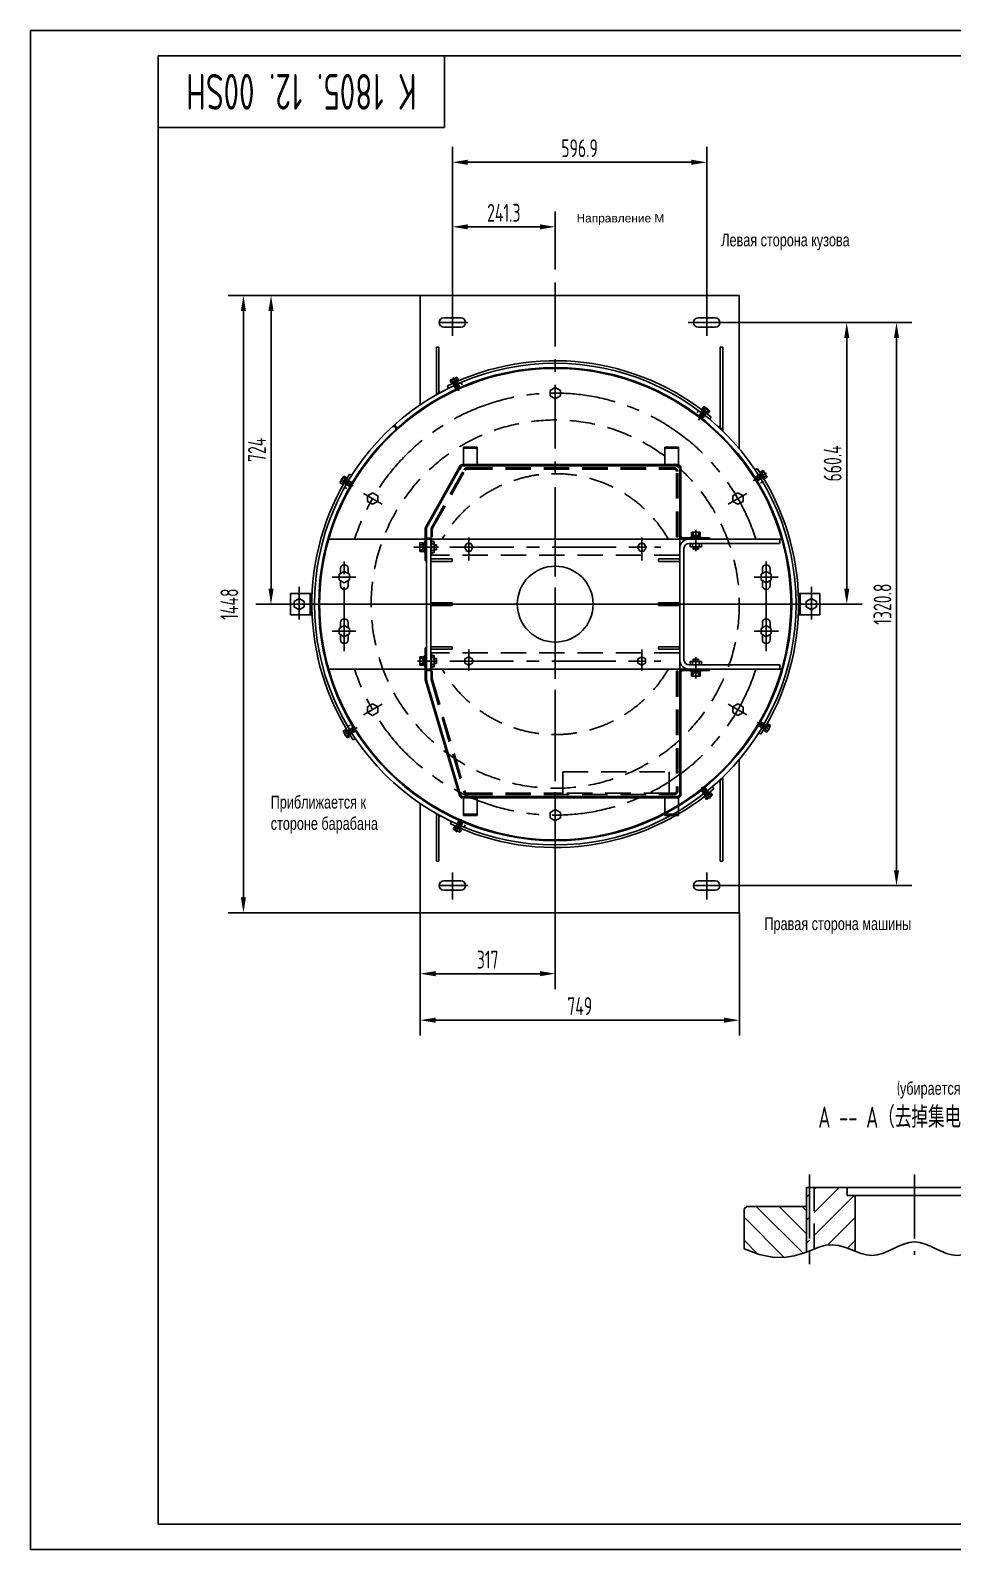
# Model space of a CAD drawing. Header units: millimetres. Extents: x 0 to 5040, y -69 to 3564.
# Drawn here: x 0 to 2164, y 0 to 3564 of the extents above; entities that cross this region are included whole.
import ezdxf
from ezdxf.enums import TextEntityAlignment as Align

# ---------------------------------------------------------------- set-up
doc = ezdxf.new("R2010")
doc.units = ezdxf.units.MM
doc.header["$LTSCALE"] = 120
doc.linetypes.add('F', pattern=[0.75, 0.5, -0.25])
doc.linetypes.add('G', pattern=[2, 1.25, -0.25, 0.25, -0.25])
for name, color, linetype in [('01', 7, 'Continuous'), ('02', 1, 'Continuous'), ('04', 2, 'F'), ('05', 4, 'G'), ('08', 1, 'Continuous'), ('11', 3, 'Continuous')]:
    doc.layers.add(name, color=color, linetype=linetype)
doc.styles.get("Standard").update_dxf_attribs({"font": 'isocp', "width": 0.707, "bigfont": 'intecad.shx'})
doc.dimstyles.new('INTE', dxfattribs={"dimscale": 12, "dimtxt": 3.5, "dimasz": 3, "dimexe": 3, "dimexo": 0, "dimgap": 1, "dimtad": 1, "dimdec": 3, "dimdsep": 46, "dimtxsty": 'Standard', "dimcen": 0, "dimclrd": 1, "dimclre": 1, "dimclrt": 3, "dimadec": 0, "dimazin": 0, "dimtfac": 1, "dimtdec": 3, "dimtmove": 0, "dimatfit": 0, "dimfxl": 1, "dimarcsym": 0})

# ---------------------------------------------------------------- blocks, each defined once
blk = doc.blocks.new('*U7', base_point=(2312.7, 364.8))
at = {"layer": '01', "color": 7, "linetype": 'Continuous'}
for p, q in [((2597.5, 395.2), (2597.5, 385.2)), ((2627.5, 400.2), (2602.5, 400.2)), ((2607.5, 395.2), (2607.5, 385.2)), ((2632.5, 400.2), (2627.5, 400.2)), ((2627.5, 395.2), (2627.5, 385.2)), ((2637.5, 395.2), (2637.5, 385.2)), ((2566.2, 364.8), (2059.2, 364.8)), ((2059.2, 213), (2059.2, 364.8)), ((2154.2, 364.8), (2154.2, 345.8)), ((2471.2, 364.8), (2471.2, 345.8)), ((2521.2, 364.8), (2521.2, 228.8)), ((2668.7, 363.2), (2529.2, 363.2)), ((2529.2, 363.2), (2529.2, 320.2)), ((2573.5, 385.2), (2649.5, 385.2)), ((2573.5, 385.2), (2573.5, 373.2)), ((2573.5, 373.2), (2649.5, 373.2)), ((2595.5, 367.2), (2595.5, 363.2)), ((2595.5, 367.2), (2639.5, 367.2)), ((2598.5, 373.2), (2598.5, 367.2)), ((2601.5, 373.2), (2601.5, 385.2)), ((2605.5, 385.2), (2605.5, 373.2)), ((2617.5, 367.2), (2614, 373.2)), ((2617.5, 373.2), (2621, 367.2)), ((2629.5, 385.2), (2629.5, 373.2)), ((2633.5, 373.2), (2633.5, 385.2)), ((2636.5, 373.2), (2636.5, 367.2)), ((2639.5, 363.2), (2639.5, 367.2)), ((2649.5, 385.2), (2649.5, 373.2)), ((2668.7, 363.2), (2668.7, 320.2)), ((2471.2, 345.8), (2154.2, 345.8)), ((2173, 345.8), (2173, 215.3)), ((2452.4, 345.8), (2452.4, 215.3)), ((1912.7, 314.2), (1918.7, 320.2)), ((1912.7, 314.2), (1912.7, 220.9)), ((2059.2, 320.2), (1918.7, 320.2)), ((2706.7, 320.2), (2529.2, 320.2)), ((2566.2, 213), (2566.2, 320.2)), ((2706.7, 320.2), (2712.7, 314.2)), ((2712.7, 314.2), (2712.7, 220.9))]:
    blk.add_line(p, q, dxfattribs=at)
for centre, radius, start, end in [((2602.5, 395.2), 5, 0, 180), ((2617.5, 387.7), 12.5, 36.8699, 143.1301), ((2632.5, 395.2), 5, 0, 180)]:
    blk.add_arc(centre, radius, start, end, dxfattribs=at)
blk.add_point((2617.5, 373.2), dxfattribs=at)
at = {"layer": '02'}
blk.add_lwpolyline([(1912.7, 220.9), (1947.9, 207.1), (1979, 200.8), (2006.3, 200.2), (2030.4, 203.9), (2051.8, 210.2), (2070.9, 217.5), (2088.3, 224.3), (2104.4, 228.9), (2119.6, 230.2), (2134.2, 228.5), (2148.2, 224.8), (2161.7, 219.9), (2174.8, 214.6), (2187.6, 209.8), (2200.2, 206.2), (2212.7, 204.9), (2225.2, 206.3), (2237.7, 209.9), (2250.2, 215), (2262.7, 220.9), (2275.2, 226.8), (2287.7, 231.9), (2300.2, 235.5), (2312.7, 236.9), (2325.2, 235.5), (2337.7, 231.9), (2350.2, 226.8), (2362.7, 220.9), (2375.2, 215), (2387.7, 209.9), (2400.2, 206.3), (2412.7, 204.9), (2425.2, 206.2), (2437.8, 209.8), (2450.6, 214.6), (2463.7, 219.9), (2477.2, 224.8), (2491.2, 228.5), (2505.8, 230.2), (2521, 228.9), (2537.1, 224.3), (2554.5, 217.5), (2573.6, 210.2), (2595, 203.9), (2619.1, 200.2), (2646.4, 200.8), (2677.5, 207.1), (2712.7, 220.9)], dxfattribs=at)
at = {"layer": '04', "color": 2, "linetype": 'F'}
for p, q in [((2076.7, 219.8), (2076.7, 364.8)), ((2548.7, 219.8), (2548.7, 364.8)), ((2566.2, 320.2), (2566.2, 364.8))]:
    blk.add_line(p, q, dxfattribs=at)
at = {"layer": '05', "color": 4, "linetype": 'G'}
for p, q in [((2066.2, 394.8), (2066.2, 183.6)), ((2312.7, 394.8), (2312.7, 206.7)), ((2559.2, 394.8), (2559.2, 183.6)), ((2617.5, 419.3), (2617.5, 295.8))]:
    blk.add_line(p, q, dxfattribs=at)
blk = doc.blocks.new('*D267')
at = {"layer": '08', "color": 1, "lineweight": -2}
for p, q in [((914.7, 2942), (463.9, 2942)), ((499.9, 2906), (499.9, 1530)), ((914.7, 1494), (463.9, 1494))]:
    blk.add_line(p, q, dxfattribs=at)
at = {"layer": '08', "color": 1}
for points in [[(493.9, 2906), (505.9, 2906), (499.9, 2942)], [(493.9, 1530), (505.9, 1530), (499.9, 1494)]]:
    blk.add_solid(points, dxfattribs=at)
at = {"layer": 'Defpoints', "color": 0}
for p in [(914.7, 2942), (499.9, 1494), (914.7, 1494)]:
    blk.add_point(p, dxfattribs=at)
at = {"layer": '08', "color": 3, "insert": (466.9, 2218), "char_height": 42, "attachment_point": 5, "rotation": 90}
blk.add_mtext('1448', dxfattribs=at)
blk = doc.blocks.new('werer')
at = {"layer": '01'}
for p, q in [((13546.7, 3429.2), (13546.7, 3163)), ((13546.7, 2632.4), (13546.7, 2366.1))]:
    blk.add_line(p, q, dxfattribs=at)
at = {"layer": '01', "color": 7, "linetype": 'Continuous'}
for p, q in [((13255.7, 3165.2), (13255.7, 3177.2)), ((13546.7, 3189.7), (13546.7, 3163)), ((13546.7, 2632.4), (13546.7, 2605.7))]:
    blk.add_line(p, q, dxfattribs=at)
blk.add_arc((13699.2, 2897.7), 553, 106.0078, 253.9922, dxfattribs=at)
at = {"layer": '04', "color": 2, "linetype": 'F'}
for p, q in [((13252.7, 2690.7), (13252.7, 3177.2)), ((13541.7, 3185.2), (13260.7, 3185.2)), ((13541.7, 3182.2), (13260.7, 3182.2)), ((13541.7, 3182.2), (13541.7, 3185.2)), ((13305.7, 3165.2), (13252.7, 3165.2)), ((13305.7, 2915.2), (13305.7, 3165.2)), ((13305.7, 2915.2), (13252.7, 2915.2)), ((13255.7, 2690.7), (13255.7, 2915.2)), ((13519.9, 2607.2), (13256.8, 2683.8)), ((13521.4, 2609.8), (13258.3, 2686.4)), ((13541.7, 2609.2), (13523.8, 2609.2)), ((13541.7, 2606.2), (13523.8, 2606.2)), ((13541.7, 2609.2), (13541.7, 2606.2))]:
    blk.add_line(p, q, dxfattribs=at)
at = {"layer": '04'}
blk.add_line((13255.7, 3165.2), (13255.7, 2915.2), dxfattribs=at)
at = {"layer": '04', "color": 2, "linetype": 'F'}
for centre, radius, start, end in [((13260.7, 3177.2), 8, 90, 180), ((13260.7, 3177.2), 5, 90, 180), ((13699.2, 2897.7), 306, 119.892, 240.108), ((13260.7, 2690.7), 8, 180, 240.6389), ((13260.7, 2690.7), 5, 180, 240.6389), ((13523.8, 2614.2), 8, 240.6389, 270), ((13523.8, 2614.2), 5, 240.6389, 270)]:
    blk.add_arc(centre, radius, start, end, dxfattribs=at)
at = {"layer": '05'}
for p, q in [((13699.2, 2328.5), (13699.2, 3522.5)), ((13048.1, 2897.7), (13861, 2897.7))]:
    blk.add_line(p, q, dxfattribs=at)
at = {"layer": '05', "color": 4, "linetype": 'G'}
blk.add_arc((13699.2, 2897.7), 495, 107.9436, 252.0564, dxfattribs=at)
blk = doc.blocks.new('*D268')
at = {"layer": '08', "color": 1, "lineweight": -2}
for p, q in [((1701.4, 2878.4), (2068.5, 2878.4)), ((2032.5, 2842.4), (2032.5, 1593.6)), ((1623.4, 1557.6), (2068.5, 1557.6))]:
    blk.add_line(p, q, dxfattribs=at)
at = {"layer": '08', "color": 1}
for points in [[(2026.5, 2842.4), (2038.5, 2842.4), (2032.5, 2878.4)], [(2026.5, 1593.6), (2038.5, 1593.6), (2032.5, 1557.6)]]:
    blk.add_solid(points, dxfattribs=at)
at = {"layer": 'Defpoints', "color": 0}
for p in [(1701.4, 2878.4), (1623.4, 1557.6), (2032.5, 1557.6)]:
    blk.add_point(p, dxfattribs=at)
at = {"layer": '08', "color": 3, "insert": (1999.5, 2218), "char_height": 42, "attachment_point": 5, "rotation": 90}
blk.add_mtext('1320.8', dxfattribs=at)
blk = doc.blocks.new('*D269')
at = {"layer": '08', "color": 1, "lineweight": -2}
for p, q in [((1231.7, 1566.9), (1231.7, 1315.1)), ((914.7, 1494), (914.7, 1315.1)), ((1195.7, 1351.1), (950.7, 1351.1))]:
    blk.add_line(p, q, dxfattribs=at)
at = {"layer": '08', "color": 1}
for points in [[(950.7, 1357.1), (950.7, 1345.1), (914.7, 1351.1)], [(1195.7, 1357.1), (1195.7, 1345.1), (1231.7, 1351.1)]]:
    blk.add_solid(points, dxfattribs=at)
at = {"layer": 'Defpoints', "color": 0}
for p in [(1231.7, 1566.9), (914.7, 1494), (914.7, 1351.1)]:
    blk.add_point(p, dxfattribs=at)
at = {"layer": '08', "color": 3, "insert": (1073.2, 1384.1), "char_height": 42, "attachment_point": 5}
blk.add_mtext('317', dxfattribs=at)
blk = doc.blocks.new('*D270')
at = {"layer": '08', "color": 1, "lineweight": -2}
for p, q in [((914.7, 1494), (914.7, 1206)), ((1663.7, 1494), (1663.7, 1206)), ((950.7, 1242), (1627.7, 1242))]:
    blk.add_line(p, q, dxfattribs=at)
at = {"layer": '08', "color": 1}
for points in [[(950.7, 1248), (950.7, 1236), (914.7, 1242)], [(1627.7, 1248), (1627.7, 1236), (1663.7, 1242)]]:
    blk.add_solid(points, dxfattribs=at)
at = {"layer": 'Defpoints', "color": 0}
for p in [(914.7, 1494), (1663.7, 1494), (1663.7, 1242)]:
    blk.add_point(p, dxfattribs=at)
at = {"layer": '08', "color": 3, "insert": (1289.2, 1275), "char_height": 42, "attachment_point": 5}
blk.add_mtext('749', dxfattribs=at)
blk = doc.blocks.new('*U250')
at = {"layer": '01'}
for p, q in [((-7.7, 2.6), (-7.7, 0)), ((0, 2.6), (-7.7, 2.6)), ((-7.7, 0), (0, 0)), ((0, 0), (-1.5, 2.6)), ((0, 2.6), (1.5, 0)), ((0, 2.6), (7.7, 2.6)), ((7.7, 0), (0, 0)), ((7.7, 2.6), (7.7, 0))]:
    blk.add_line(p, q, dxfattribs=at)
at = {"layer": '05'}
blk.add_line((0, 4.7), (0, -2.1), dxfattribs=at)
blk = doc.blocks.new('EWRW')
at = {"layer": '01'}
for p, q in [((5091.9, 2659.7), (5083.7, 2656.2)), ((5083.7, 2656.2), (5086.2, 2650.3)), ((5086.2, 2650.3), (5094.4, 2653.8)), ((5089.8, 2651.8), (5087.3, 2657.7)), ((5091.9, 2659.7), (5100.1, 2663.2)), ((5102.6, 2657.3), (5094.4, 2653.8)), ((5099, 2655.8), (5096.5, 2661.7)), ((5100.1, 2663.2), (5102.6, 2657.3))]:
    blk.add_line(p, q, dxfattribs=at)
at = {"layer": '04', "color": 2, "linetype": 'F'}
for p, q in [((5090.9, 2649.3), (5097.6, 2633.4)), ((5091.6, 2647.7), (5096.2, 2649.7)), ((5098.6, 2633.8), (5092.5, 2648.1)), ((5095.6, 2638.3), (5093.2, 2643.8)), ((5096.5, 2638.7), (5094.1, 2644.2)), ((5100.8, 2651.6), (5096.2, 2649.7)), ((5105.9, 2637), (5099.8, 2651.2)), ((5100, 2653.5), (5106.8, 2637.4)), ((5103.8, 2642), (5101.4, 2647.5)), ((5106.8, 2637.4), (5102.2, 2635.4)), ((5104.7, 2642.4), (5102.3, 2647.9)), ((5097.6, 2633.4), (5102.2, 2635.4))]:
    blk.add_line(p, q, dxfattribs=at)
at = {"layer": '05'}
blk.add_line((5090.7, 2662.5), (5103.6, 2632.1), dxfattribs=at)
at = {"layer": '01', "rotation": 23.61572414682393}
blk.add_blockref('*U250', (5095.4, 2651.4), dxfattribs=at)
blk = doc.blocks.new('*D271')
at = {"layer": '08', "color": 1, "lineweight": -2}
for p, q in [((990.4, 2910.6), (990.4, 3139.1)), ((1231.7, 3010.1), (1231.7, 3139.1)), ((1195.7, 3103.1), (1026.4, 3103.1))]:
    blk.add_line(p, q, dxfattribs=at)
at = {"layer": '08', "color": 1}
for points in [[(1026.4, 3109.1), (1026.4, 3097.1), (990.4, 3103.1)], [(1195.7, 3109.1), (1195.7, 3097.1), (1231.7, 3103.1)]]:
    blk.add_solid(points, dxfattribs=at)
at = {"layer": 'Defpoints', "color": 0}
for p in [(990.4, 3103.1), (1231.7, 3010.1), (990.4, 2910.6)]:
    blk.add_point(p, dxfattribs=at)
at = {"layer": '08', "color": 3, "insert": (1111, 3136.1), "char_height": 42, "attachment_point": 5}
blk.add_mtext('241.3', dxfattribs=at)
blk = doc.blocks.new('*D272')
at = {"layer": '08', "color": 1, "lineweight": -2}
for p, q in [((990.4, 2927.7), (990.4, 3290.6)), ((1587.3, 2910.6), (1587.3, 3290.6)), ((1026.4, 3254.6), (1551.3, 3254.6))]:
    blk.add_line(p, q, dxfattribs=at)
at = {"layer": '08', "color": 1}
for points in [[(1026.4, 3260.6), (1026.4, 3248.6), (990.4, 3254.6)], [(1551.3, 3260.6), (1551.3, 3248.6), (1587.3, 3254.6)]]:
    blk.add_solid(points, dxfattribs=at)
at = {"layer": 'Defpoints', "color": 0}
for p in [(1587.3, 3254.6), (990.4, 2927.7), (1587.3, 2910.6)]:
    blk.add_point(p, dxfattribs=at)
at = {"layer": '08', "color": 3, "insert": (1288.8, 3287.6), "char_height": 42, "attachment_point": 5}
blk.add_mtext('596.9', dxfattribs=at)
blk = doc.blocks.new('*D273')
at = {"layer": '08', "color": 1, "lineweight": -2}
for p, q in [((914.7, 2942), (528.7, 2942)), ((564.7, 2254), (564.7, 2906)), ((701.8, 2218), (528.7, 2218))]:
    blk.add_line(p, q, dxfattribs=at)
at = {"layer": '08', "color": 1}
for points in [[(558.7, 2906), (570.7, 2906), (564.7, 2942)], [(558.7, 2254), (570.7, 2254), (564.7, 2218)]]:
    blk.add_solid(points, dxfattribs=at)
at = {"layer": 'Defpoints', "color": 0}
for p in [(564.7, 2942), (914.7, 2942), (701.8, 2218)]:
    blk.add_point(p, dxfattribs=at)
at = {"layer": '08', "color": 3, "insert": (531.7, 2580), "char_height": 42, "attachment_point": 5, "rotation": 90}
blk.add_mtext('724', dxfattribs=at)
blk = doc.blocks.new('*U266')
at = {"layer": '01'}
for p, q in [((0, 10), (-9, 4.8)), ((-9, 4.8), (-9, 0)), ((-9, -4.8), (-9, 0)), ((9, 4.8), (0, 10)), ((9, 0), (9, 4.8)), ((9, 0), (9, -4.8)), ((0, -10), (-9, -4.8)), ((9, -4.8), (0, -10))]:
    blk.add_line(p, q, dxfattribs=at)
at = {"layer": '05'}
for p, q in [((-10.9, 0), (10.3, 0)), ((0, -11.8), (0, 11.4))]:
    blk.add_line(p, q, dxfattribs=at)
blk = doc.blocks.new('*U265')
at = {"layer": '01'}
for p, q in [((0, 10), (-9, 4.8)), ((-9, 4.8), (-9, 0)), ((-9, -4.8), (-9, 0)), ((9, 4.8), (0, 10)), ((9, 0), (9, 4.8)), ((9, 0), (9, -4.8)), ((0, -10), (-9, -4.8)), ((9, -4.8), (0, -10))]:
    blk.add_line(p, q, dxfattribs=at)
at = {"layer": '05'}
for p, q in [((-10.9, 0), (10.3, 0)), ((0, -11.8), (0, 11.4))]:
    blk.add_line(p, q, dxfattribs=at)
blk = doc.blocks.new('*D274')
at = {"layer": '08', "color": 1, "lineweight": -2}
for p, q in [((1623.4, 2878.4), (1951.7, 2878.4)), ((1915.7, 2842.4), (1915.7, 2254)), ((1852.7, 2218), (1951.7, 2218))]:
    blk.add_line(p, q, dxfattribs=at)
at = {"layer": '08', "color": 1}
for points in [[(1909.7, 2842.4), (1921.7, 2842.4), (1915.7, 2878.4)], [(1909.7, 2254), (1921.7, 2254), (1915.7, 2218)]]:
    blk.add_solid(points, dxfattribs=at)
at = {"layer": 'Defpoints', "color": 0}
for p in [(1623.4, 2878.4), (1852.7, 2218), (1915.7, 2218)]:
    blk.add_point(p, dxfattribs=at)
at = {"layer": '08', "color": 3, "insert": (1882.7, 2548.2), "char_height": 42, "attachment_point": 5, "rotation": 90}
blk.add_mtext('660.4', dxfattribs=at)
blk = doc.blocks.new('WEREW')
at = {"layer": '01', "color": 7, "linetype": 'Continuous'}
for p, q in [((10712.4, 3007.5), (10705.4, 2995.5)), ((10705.4, 2995.5), (10712.4, 2983.5)), ((10718.8, 3007.5), (10712.4, 3007.5)), ((10718.8, 3007.5), (10725.3, 3007.5)), ((10725.3, 3007.5), (10732.2, 2995.5)), ((10732.2, 2995.5), (10725.3, 2983.5)), ((10712.4, 2983.5), (10718.8, 2983.5)), ((10725.3, 2983.5), (10718.8, 2983.5))]:
    blk.add_line(p, q, dxfattribs=at)
at = {"layer": '05'}
for p, q in [((10704.9, 2995.5), (10732.7, 2995.5)), ((10718.8, 3008), (10718.8, 2982.7))]:
    blk.add_line(p, q, dxfattribs=at)
blk = doc.blocks.new('*U288', base_point=(251.96, 168.31))
at = {"layer": '01'}
for p, q in [((251.96, 168.31), (251.96, 182.31)), ((195.96, 168.31), (251.96, 168.31))]:
    blk.add_line(p, q, dxfattribs=at)
blk = doc.blocks.new('*U289')
at = {"layer": '04'}
blk.add_blockref('*U288', (0, 0), dxfattribs=at)
blk = doc.blocks.new('*U290')
at = {"layer": '01'}
for points in [[(415, 292), (25, 292)], [(25, 292), (25, 5)], [(415, 5), (415, 292)], [(25, 5), (415, 5)]]:
    blk.add_lwpolyline(points, dxfattribs=at)
at = {"layer": '02'}
for points in [[(420, 297), (0, 297)], [(0, 297), (0, 0)], [(420, 0), (420, 297)], [(0, 0), (420, 0)]]:
    blk.add_lwpolyline(points, dxfattribs=at)

msp = doc.modelspace()

# ---------------------------------------------------------------- hatches: boundary and pattern name
at = {"layer": '01'}
h = msp.add_hatch(color=256, dxfattribs=at)
h.paths.add_polyline_path([(958.6775, 2712.7001), (952.6775, 2712.7001), (952.6775, 2709.341, -0.003042642)])
h.paths.add_polyline_path([(962.1367, 2714.5935), (958.6775, 2716.8203), (958.6775, 2712.7001, -0.001744887)])
h = msp.add_hatch(color=256, dxfattribs=at)
h.paths.add_polyline_path([(862.8687, 2632.7674), (856.8551, 2633.8109), (857.6033, 2628.0246, -0.003192162)])
h.paths.add_polyline_path([(855.6126, 2639.6961, 0.003257206), (850.1509, 2634.7608), (856.8551, 2633.8109)])
h = msp.add_hatch(color=256, dxfattribs=at)
h.paths.add_polyline_path([(1624.6775, 2629.6829), (1618.6775, 2629.6829, -0.003669332), (1624.6775, 2623.9587)])
h.paths.add_polyline_path([(1618.6775, 2636.6829), (1614.9971, 2633.1122, -0.002225872), (1618.6775, 2629.6829)])
h = msp.add_hatch(color=256, dxfattribs=at)
h.paths.add_polyline_path([(1624.6775, 1806.3822), (1618.6775, 1806.3822, 0.003669332), (1624.6775, 1812.1064)])
h.paths.add_polyline_path([(1618.6775, 1799.3822), (1614.9971, 1802.9529, 0.002225872), (1618.6775, 1806.3822)])
h = msp.add_hatch(color=256, dxfattribs=at)
h.paths.add_polyline_path([(958.6775, 1723.365), (952.6775, 1723.365), (952.6775, 1726.7241, 0.003042642)])
h.paths.add_polyline_path([(962.1367, 1721.4716), (958.6775, 1719.2448), (958.6775, 1723.365, 0.001744887)])
at = {"layer": '11'}
h = msp.add_hatch(dxfattribs=at)
h.set_pattern_fill('ANSI31', color=256, scale=12, style=0)
h.set_pattern_definition([(45, (565.936, 379.814), (-26.9408, 26.9408), [])])
h.paths.add_polyline_path([(1838.901, 704.845), (1850.4707, 709.3523), (1866.5677, 713.9616), (1881.8184, 715.2273), (1896.3854, 713.5866), (1910.3665, 709.8835), (1923.8594, 704.9616), (1935.201, 700.3765), (1935.201, 830.8481), (1916.401, 830.8481), (1916.401, 849.8481), (1838.901, 849.8481)])
h.paths.add_polyline_path([(1821.401, 698.1022), (1828.401, 700.7845), (1828.401, 849.8481), (1821.401, 849.8481)])
h = msp.add_hatch(dxfattribs=at)
h.set_pattern_fill('ANSI31', color=256, scale=12, angle=90, style=0)
h.set_pattern_definition([(135, (565.936, 379.814), (-26.9408, -26.9408), [])])
h.paths.add_polyline_path([(1792.6094, 688.9616), (1813.9798, 695.2585), (1821.401, 698.1022), (1821.401, 805.2481), (1680.901, 805.2481), (1674.901, 799.2481), (1674.901, 705.9616), (1710.1387, 692.196), (1741.1771, 685.8366), (1768.5046, 685.2898)])

# ---------------------------------------------------------------- linework, layer by layer
for p, q in [((1663.6775, 2942.0325), (914.6775, 2942.0325)), ((1663.6775, 1494.0325), (914.6775, 1494.0325))]:
    msp.add_line(p, q)
for radius in [565, 555]:
    msp.add_circle((1231.6775, 2218.0325), radius)
for start, end in [(50.1488391, 116.3131609), (147.6868391, 213.8511609), (244.4838391, 310.6411609)]:
    msp.add_arc((1231.6775, 2218.0325), 571, start, end)
at = {"layer": '01', "color": 7, "linetype": 'Continuous'}
for p, q in [((914.6775, 2685.7248), (914.6775, 2942.0325)), ((1663.6775, 2582.1768), (1663.6775, 2942.0325)), ((952.6775, 2709.341), (952.6775, 2820.7001)), ((958.6775, 2820.7001), (952.6775, 2820.7001)), ((958.6775, 2712.7001), (958.6775, 2820.7001)), ((1618.6775, 2629.6829), (1618.6775, 2820.7001)), ((1618.6775, 2820.7001), (1624.6775, 2820.7001)), ((1624.6775, 2623.9587), (1624.6775, 2820.7001)), ((958.6775, 2712.7001), (952.6775, 2712.7001)), ((980.9147, 2724.3358), (978.5663, 2729.8682)), ((1231.6775, 2726.4075), (1219.6775, 2719.4799)), ((1219.6775, 2706.5852), (1219.6775, 2719.4799)), ((1231.6775, 2726.9517), (1231.6775, 2699.1458)), ((1243.6775, 2719.4799), (1231.6775, 2726.4075)), ((1243.6775, 2719.4799), (1243.6775, 2706.5852)), ((1231.6775, 2699.6575), (1219.6775, 2706.5852)), ((1243.6775, 2706.5852), (1231.6775, 2699.6575)), ((1597.5717, 2656.3959), (1593.9936, 2651.567)), ((1523.6775, 1771.5325), (1523.6775, 2537.5325)), ((1705.8858, 2536.1009), (1700.7093, 2533.0471)), ((754.3597, 2520.3448), (749.1031, 2523.2586)), ((802.995, 2478.9075), (790.995, 2471.9799)), ((790.995, 2459.0852), (790.995, 2471.9799)), ((814.995, 2471.9799), (802.995, 2478.9075)), ((814.995, 2471.9799), (814.995, 2459.0852)), ((1660.3601, 2478.9075), (1648.3601, 2471.9799)), ((1648.3601, 2459.0852), (1648.3601, 2471.9799)), ((1672.3601, 2471.9799), (1660.3601, 2478.9075)), ((1672.3601, 2471.9799), (1672.3601, 2459.0852)), ((802.995, 2452.1575), (790.995, 2459.0852)), ((814.995, 2459.0852), (802.995, 2452.1575)), ((1660.3601, 2452.1575), (1648.3601, 2459.0852)), ((1672.3601, 2459.0852), (1660.3601, 2452.1575)), ((926.6775, 2320.5325), (926.6775, 2395.8064)), ((1763.2344, 2370.5325), (700.1206, 2370.5325)), ((913.5775, 2361.5475), (921.0775, 2361.5475)), ((913.5775, 2361.5475), (913.5775, 2341.5175)), ((921.0775, 2357.5325), (913.5775, 2357.5325)), ((921.0775, 2341.5175), (921.0775, 2361.5475)), ((921.0775, 2360.7325), (924.1775, 2360.7325)), ((924.1775, 2363.5325), (926.6775, 2363.5325)), ((924.1775, 2339.5325), (924.1775, 2363.5325)), ((947.6775, 2357.5325), (953.2775, 2357.5325)), ((953.2775, 2356.3325), (947.6775, 2356.3325)), ((953.2775, 2357.5325), (953.2775, 2345.5325)), ((1758.6775, 2360.5325), (1545.6775, 2360.5325)), ((1548.3025, 2352.5325), (1548.3025, 2360.5325)), ((1548.3025, 2352.5325), (1575.0525, 2352.5325)), ((1549.6775, 2376.0325), (1573.6775, 2376.0325)), ((1549.6775, 2376.0325), (1549.6775, 2373.5325)), ((1571.6925, 2386.6325), (1551.6625, 2386.6325)), ((1551.6625, 2386.6325), (1551.6625, 2379.1325)), ((1571.6925, 2379.1325), (1551.6625, 2379.1325)), ((1552.4775, 2379.1325), (1552.4775, 2376.0325)), ((1553.6775, 2352.5325), (1553.6775, 2360.5325)), ((1555.6775, 2379.1325), (1555.6775, 2386.6325)), ((1555.6775, 2352.5325), (1555.6775, 2346.9325)), ((1567.6775, 2379.1325), (1567.6775, 2386.6325)), ((1567.6775, 2352.5325), (1567.6775, 2346.9325)), ((1569.6775, 2352.5325), (1569.6775, 2360.5325)), ((1570.8775, 2379.1325), (1570.8775, 2376.0325)), ((1571.6925, 2386.6325), (1571.6925, 2379.1325)), ((1573.6775, 2376.0325), (1573.6775, 2373.5325)), ((1575.0525, 2352.5325), (1575.0525, 2360.5325)), ((921.0775, 2345.5325), (913.5775, 2345.5325)), ((913.5775, 2341.5175), (921.0775, 2341.5175)), ((921.0775, 2342.3325), (924.1775, 2342.3325)), ((924.1775, 2339.5325), (926.6775, 2339.5325)), ((926.6775, 2320.5325), (929.6775, 2320.5325)), ((953.2775, 2346.7325), (947.6775, 2346.7325)), ((947.6775, 2345.5325), (953.2775, 2345.5325)), ((1533.6775, 2087.5325), (1533.6775, 2348.5325)), ((1555.6775, 2346.9325), (1567.6775, 2346.9325)), ((736.6775, 2294.9075), (724.6775, 2287.9799)), ((724.6775, 2275.0852), (724.6775, 2287.9799)), ((748.6775, 2287.9799), (736.6775, 2294.9075)), ((748.6775, 2287.9799), (748.6775, 2275.0852)), ((1726.5677, 2294.9075), (1714.5677, 2287.9799)), ((1714.5677, 2275.0852), (1714.5677, 2287.9799)), ((1738.5677, 2287.9799), (1726.5677, 2294.9075)), ((1738.5677, 2281.5325), (1738.5677, 2287.9799)), ((1738.5677, 2281.5325), (1738.5677, 2275.0852)), ((736.6775, 2268.1575), (724.6775, 2275.0852)), ((748.6775, 2275.0852), (736.6775, 2268.1575)), ((1726.5677, 2268.1575), (1714.5677, 2275.0852)), ((1738.5677, 2275.0852), (1726.5677, 2268.1575)), ((736.6775, 2167.9075), (724.6775, 2160.9799)), ((724.6775, 2148.0852), (724.6775, 2160.9799)), ((736.6775, 2141.1575), (724.6775, 2148.0852)), ((748.6775, 2160.9799), (736.6775, 2167.9075)), ((748.6775, 2148.0852), (736.6775, 2141.1575)), ((748.6775, 2160.9799), (748.6775, 2148.0852)), ((1726.5677, 2167.9075), (1714.5677, 2160.9799)), ((1714.5677, 2148.0852), (1714.5677, 2160.9799)), ((1726.5677, 2141.1575), (1714.5677, 2148.0852)), ((1738.5677, 2160.9799), (1726.5677, 2167.9075)), ((1738.5677, 2148.0852), (1726.5677, 2141.1575)), ((1738.5677, 2154.5325), (1738.5677, 2160.9799)), ((1738.5677, 2154.5325), (1738.5677, 2148.0852)), ((913.5775, 2074.5175), (913.5775, 2094.5475)), ((913.5775, 2094.5475), (921.0775, 2094.5475)), ((921.0775, 2090.5325), (913.5775, 2090.5325)), ((921.0775, 2078.5325), (913.5775, 2078.5325)), ((913.5775, 2074.5175), (921.0775, 2074.5175)), ((921.0775, 2074.5175), (921.0775, 2094.5475)), ((921.0775, 2093.7325), (924.1775, 2093.7325)), ((921.0775, 2075.3325), (924.1775, 2075.3325)), ((924.1775, 2096.5325), (924.1775, 2072.5325)), ((924.1775, 2096.5325), (926.6775, 2096.5325)), ((924.1775, 2072.5325), (926.6775, 2072.5325)), ((1545.6775, 2075.5325), (1758.6775, 2075.5325)), ((1548.3025, 2083.5325), (1575.0525, 2083.5325)), ((1548.3025, 2083.5325), (1548.3025, 2075.5325)), ((1553.6775, 2083.5325), (1553.6775, 2075.5325)), ((1567.6775, 2089.1325), (1555.6775, 2089.1325)), ((1555.6775, 2083.5325), (1555.6775, 2089.1325)), ((1567.6775, 2083.5325), (1567.6775, 2089.1325)), ((1569.6775, 2083.5325), (1569.6775, 2075.5325)), ((1575.0525, 2083.5325), (1575.0525, 2075.5325)), ((700.1206, 2065.5325), (1763.2344, 2065.5325)), ((1549.6775, 2060.0325), (1549.6775, 2062.5325)), ((1549.6775, 2060.0325), (1573.6775, 2060.0325)), ((1551.6625, 2049.4325), (1551.6625, 2056.9325)), ((1551.6625, 2056.9325), (1571.6925, 2056.9325)), ((1571.6925, 2049.4325), (1551.6625, 2049.4325)), ((1552.4775, 2056.9325), (1552.4775, 2060.0325)), ((1555.6775, 2056.9325), (1555.6775, 2049.4325)), ((1567.6775, 2056.9325), (1567.6775, 2049.4325)), ((1570.8775, 2056.9325), (1570.8775, 2060.0325)), ((1571.6925, 2049.4325), (1571.6925, 2056.9325)), ((1573.6775, 2060.0325), (1573.6775, 2062.5325)), ((802.995, 1983.9075), (790.995, 1976.9799)), ((790.995, 1964.0852), (790.995, 1976.9799)), ((802.995, 1957.1575), (790.995, 1964.0852)), ((814.995, 1976.9799), (802.995, 1983.9075)), ((814.995, 1964.0852), (802.995, 1957.1575)), ((814.995, 1976.9799), (814.995, 1964.0852)), ((1660.3601, 1983.9075), (1648.3601, 1976.9799)), ((1648.3601, 1964.0852), (1648.3601, 1976.9799)), ((1660.3601, 1957.1575), (1648.3601, 1964.0852)), ((1672.3601, 1976.9799), (1660.3601, 1983.9075)), ((1672.3601, 1964.0852), (1660.3601, 1957.1575)), ((1672.3601, 1976.9799), (1672.3601, 1964.0852)), ((757.4692, 1899.9642), (762.6457, 1903.018)), ((1708.9953, 1915.7203), (1714.2519, 1912.8065)), ((1663.6775, 1853.8883), (1663.6775, 1494.0325)), ((1599.9366, 1789.5348), (1603.581, 1784.7557)), ((1618.6775, 1806.3822), (1618.6775, 1615.365)), ((1624.6775, 1812.1064), (1624.6775, 1615.365)), ((914.6775, 1750.3403), (914.6775, 1494.0325)), ((952.6775, 1726.7241), (952.6775, 1615.365)), ((958.6775, 1723.365), (952.6775, 1723.365)), ((958.6775, 1723.365), (958.6775, 1615.365)), ((1231.6775, 1736.4075), (1219.6775, 1729.4799)), ((1219.6775, 1716.5852), (1219.6775, 1729.4799)), ((1231.6775, 1709.6575), (1219.6775, 1716.5852)), ((1243.6775, 1729.4799), (1231.6775, 1736.4075)), ((1243.6775, 1716.5852), (1231.6775, 1709.6575)), ((1243.6775, 1729.4799), (1243.6775, 1716.5852)), ((987.9815, 1708.2902), (985.7103, 1702.7257)), ((958.6775, 1615.365), (952.6775, 1615.365)), ((1618.6775, 1615.365), (1624.6775, 1615.365))]:
    msp.add_line(p, q, dxfattribs=at)
at = {"layer": '01'}
for p, q in [((970.3775, 2889.4325), (1010.3775, 2889.4325)), ((1567.2775, 2889.4325), (1607.2775, 2889.4325)), ((1010.3775, 2867.4325), (970.3775, 2867.4325)), ((1607.2775, 2867.4325), (1567.2775, 2867.4325)), ((958.6775, 2716.8203), (962.1367, 2714.5935)), ((856.8551, 2633.8109), (855.6126, 2639.6961)), ((856.8551, 2633.8109), (850.1509, 2634.7608)), ((856.8551, 2633.8109), (862.8687, 2632.7674)), ((856.8551, 2633.8109), (857.6033, 2628.0246)), ((1614.9971, 2633.1122), (1618.6775, 2636.6829)), ((1618.6775, 2629.6829), (1624.6775, 2629.6829)), ((1016.6775, 2545.5325), (1016.6775, 2586.5325)), ((1016.6775, 2586.5325), (1048.6775, 2586.5325)), ((1048.6775, 2586.5325), (1048.6775, 2545.5325)), ((1488.6775, 2545.5325), (1488.6775, 2586.5325)), ((1488.6775, 2586.5325), (1520.6775, 2586.5325)), ((1520.6775, 2586.5325), (1520.6775, 2545.5325)), ((927.008, 2398.082), (1006.7399, 2539.8081)), ((929.8841, 2397.2287), (1009.616, 2538.9548)), ((1014.4095, 2545.5325), (1520.6775, 2545.5325)), ((1014.4095, 2542.5325), (1518.6775, 2542.5325)), ((1526.6775, 2378.5325), (1526.6775, 2537.5325)), ((929.6775, 2395.8064), (929.6775, 2040.2587)), ((966.3857, 2370.5488), (700.1206, 2370.5488)), ((941.6775, 2372.5325), (929.6775, 2372.5325)), ((939.6775, 2370.5325), (939.6775, 2065.5325)), ((941.6775, 2370.5325), (941.6775, 2372.5325)), ((1763.2344, 2370.5488), (1496.9694, 2370.5488)), ((1593.6775, 2373.5325), (1531.6775, 2373.5325)), ((1593.6775, 2370.5325), (1531.6775, 2370.5325)), ((1593.6775, 2370.5325), (1593.6775, 2373.5325)), ((1758.6775, 2370.5325), (1758.6775, 2360.5325)), ((727.6775, 2301.5325), (727.6775, 2289.7118)), ((745.6775, 2289.7118), (745.6775, 2301.5325)), ((1717.6775, 2289.7752), (1717.6775, 2301.5325)), ((1735.6775, 2301.5325), (1735.6775, 2289.6484)), ((727.6775, 2273.3533), (727.6775, 2261.5325)), ((745.6775, 2261.5325), (745.6775, 2273.3533)), ((1717.6775, 2261.5325), (1717.6775, 2273.2899)), ((1735.6775, 2273.4167), (1735.6775, 2261.5325)), ((610.6775, 2193.0325), (610.6775, 2243.0325)), ((610.6775, 2243.0325), (661.2251, 2243.0325)), ((656.6775, 2193.0325), (656.6775, 2243.0325)), ((660.6775, 2193.0325), (660.6775, 2243.0325)), ((1852.6775, 2243.0325), (1802.13, 2243.0325)), ((1802.6775, 2218.0325), (1802.6775, 2243.0325)), ((1802.6775, 2218.0325), (1802.6775, 2193.0325)), ((1806.6775, 2218.0325), (1806.6775, 2243.0325)), ((1806.6775, 2218.0325), (1806.6775, 2193.0325)), ((1852.6775, 2218.0325), (1852.6775, 2243.0325)), ((1852.6775, 2218.0325), (1852.6775, 2193.0325)), ((610.6775, 2193.0325), (661.2251, 2193.0325)), ((727.6775, 2162.7118), (727.6775, 2174.5325)), ((745.6775, 2174.5325), (745.6775, 2162.7118)), ((1717.6775, 2174.5325), (1717.6775, 2162.7752)), ((1735.6775, 2162.6484), (1735.6775, 2174.5325)), ((1852.6775, 2193.0325), (1802.13, 2193.0325)), ((727.6775, 2134.5325), (727.6775, 2146.3533)), ((745.6775, 2146.3533), (745.6775, 2134.5325)), ((1717.6775, 2146.2899), (1717.6775, 2134.5325)), ((1735.6775, 2134.5325), (1735.6775, 2146.4167)), ((926.6775, 2115.5325), (926.6775, 2040.2587)), ((926.6775, 2115.5325), (929.6775, 2115.5325)), ((1758.6775, 2075.5325), (1758.6775, 2065.5325)), ((927.008, 2037.9831), (1006.7399, 1769.257)), ((941.6775, 2062.5325), (929.6775, 2062.5325)), ((929.8841, 2038.8364), (1009.616, 1770.1103)), ((941.6775, 2065.5325), (941.6775, 2062.5325)), ((1526.6775, 2057.5325), (1526.6775, 1771.5325)), ((1593.6775, 2065.5325), (1531.6775, 2065.5325)), ((1593.6775, 2062.5325), (1531.6775, 2062.5325)), ((1593.6775, 2065.5325), (1593.6775, 2062.5325)), ((1614.9971, 1802.9529), (1618.6775, 1799.3822)), ((1618.6775, 1806.3822), (1624.6775, 1806.3822)), ((1014.4095, 1766.5325), (1518.6775, 1766.5325)), ((1014.4095, 1763.5325), (1520.6775, 1763.5325)), ((1016.6775, 1763.5325), (1016.6775, 1722.5325)), ((1048.6775, 1722.5325), (1048.6775, 1763.5325)), ((1488.6775, 1763.5325), (1488.6775, 1722.5325)), ((1520.6775, 1722.5325), (1520.6775, 1763.5325)), ((958.6775, 1719.2448), (962.1367, 1721.4716)), ((1016.6775, 1722.5325), (1048.6775, 1722.5325)), ((1488.6775, 1722.5325), (1520.6775, 1722.5325)), ((970.3775, 1568.6325), (1010.3775, 1568.6325)), ((1567.2775, 1568.6325), (1607.2775, 1568.6325)), ((1010.3775, 1546.6325), (970.3775, 1546.6325)), ((1607.2775, 1546.6325), (1567.2775, 1546.6325))]:
    msp.add_line(p, q, dxfattribs=at)
at = {"layer": '01', "color": 7, "linetype": 'Continuous'}
msp.add_circle((1231.6775, 2218.0325), 89, dxfattribs=at)
for centre, radius, start, end in [((970.3775, 2878.4325), 11, 90, 270), ((1010.3775, 2878.4325), 11, 270, 90), ((1567.2775, 2878.4325), 11, 90, 270), ((1607.2775, 2878.4325), 11, 270, 90), ((1231.6775, 2218.0488), 553, 16.0078191, 163.9921809), ((1231.6775, 2218.0325), 571, 327.6868391, 33.8511609), ((1545.6775, 2348.5325), 22, 90, 180), ((1545.6775, 2348.5325), 12, 90, 180), ((1545.6775, 2087.5325), 22, 180, 270), ((1545.6775, 2087.5325), 12, 180, 270), ((970.3775, 1557.6325), 11, 90, 270), ((1010.3775, 1557.6325), 11, 270, 90), ((1567.2775, 1557.6325), 11, 90, 270), ((1607.2775, 1557.6325), 11, 270, 90)]:
    msp.add_arc(centre, radius, start, end, dxfattribs=at)
at = {"layer": '01'}
for centre, radius, start, end in [((1014.4095, 2537.5325), 8, 90, 163.4742036), ((1014.4095, 2537.5325), 5, 90, 163.4742036), ((1518.6775, 2537.5325), 8, 0, 90), ((1518.6775, 2537.5325), 5, 0, 90), ((934.6775, 2395.8064), 8, 163.4742036, 180), ((934.6775, 2395.8064), 5, 163.4742036, 180), ((1231.6775, 2218.0325), 553, 163.9921809, 196.0078191), ((1531.6775, 2378.5325), 8, 180, 270), ((1531.6775, 2378.5325), 5, 180, 270), ((1231.6775, 2218.0325), 553, 343.9921809, 16.0078191), ((736.6775, 2301.5325), 9, 0, 180), ((1726.6775, 2301.5325), 9, 0, 180), ((736.6775, 2261.5325), 9, 180, 0), ((1726.6775, 2261.5325), 9, 180, 0), ((736.6775, 2174.5325), 9, 0, 180), ((1726.6775, 2174.5325), 9, 0, 180), ((736.6775, 2134.5325), 9, 180, 0), ((1726.6775, 2134.5325), 9, 180, 0), ((934.6775, 2040.2587), 8, 180, 196.5257964), ((934.6775, 2040.2587), 5, 180, 196.5257964), ((1531.6775, 2057.5325), 8, 90, 180), ((1531.6775, 2057.5325), 5, 90, 180), ((1014.4095, 1771.5325), 8, 196.5257964, 270), ((1014.4095, 1771.5325), 5, 196.5257964, 270), ((1518.6775, 1771.5325), 8, 270, 0), ((1518.6775, 1771.5325), 5, 270, 0)]:
    msp.add_arc(centre, radius, start, end, dxfattribs=at)
at = {"layer": '02'}
for p, q in [((1008.1986, 2534.1777), (1010.6775, 2542.5325)), ((1010.6775, 2542.5325), (1018.9656, 2542.5325)), ((929.6775, 2396.5325), (929.6775, 2385.6882)), ((929.6775, 2039.5325), (929.6775, 2050.3769)), ((929.6775, 2039.5325), (933.0062, 2028.3137)), ((1008.1986, 1774.8874), (1010.6775, 1766.5325)), ((1010.6775, 1766.5325), (1018.9656, 1766.5325))]:
    msp.add_line(p, q, dxfattribs=at)
at = {"layer": '02', "color": 1, "linetype": 'Continuous'}
for p, q in [((1556.8775, 2346.9325), (1556.8775, 2352.5325)), ((1566.4775, 2346.9325), (1566.4775, 2352.5325)), ((1556.8775, 2089.1325), (1556.8775, 2083.5325)), ((1566.4775, 2089.1325), (1566.4775, 2083.5325))]:
    msp.add_line(p, q, dxfattribs=at)
at = {"layer": '04', "color": 2, "linetype": 'F'}
for p, q in [((1013.2588, 2732.5948), (1010.9144, 2738.1178)), ((1568.0536, 2671.9887), (1564.4814, 2667.1679)), ((1574.4475, 2667.1803), (1570.875, 2662.3591)), ((1575.242, 2666.5729), (1571.6694, 2661.7515)), ((1581.5601, 2661.6621), (1577.9863, 2656.8391)), ((1582.3451, 2661.0418), (1578.7712, 2656.2186)), ((1016.6775, 2583.5325), (1048.6775, 2583.5325)), ((1488.6775, 2583.5325), (1520.6775, 2583.5325)), ((941.2052, 2397.3945), (1017.7589, 2533.4713)), ((943.8198, 2395.9235), (1020.3735, 2532.0003)), ((1024.7313, 2537.5488), (1511.1775, 2537.5488)), ((1024.7313, 2534.5488), (1511.1775, 2534.5488)), ((746.6937, 2496.0103), (741.4454, 2498.9195)), ((747.1918, 2496.8776), (741.9434, 2499.7868)), ((751.233, 2503.7843), (745.9829, 2506.6945)), ((751.7452, 2504.6437), (746.4948, 2507.5541)), ((1516.1775, 2375.5488), (1516.1775, 2529.5488)), ((1519.1775, 2375.5488), (1519.1775, 2529.5488)), ((1708.9147, 2520.4721), (1703.7443, 2517.4218)), ((1709.4495, 2519.6265), (1704.2794, 2516.5765)), ((1713.673, 2512.8297), (1708.5046, 2509.7807)), ((1714.1941, 2511.9761), (1709.0258, 2508.9271)), ((1718.3077, 2505.1145), (1713.14, 2502.0659)), ((742.7651, 2489.0411), (737.5174, 2491.95)), ((940.1775, 2375.5488), (940.1775, 2393.472)), ((943.1775, 2375.5488), (943.1775, 2393.472)), ((939.6775, 2338.1575), (939.6775, 2364.9075)), ((947.6775, 2364.9075), (939.6775, 2364.9075)), ((947.6775, 2359.5325), (939.6775, 2359.5325)), ((943.1775, 2375.5488), (940.1775, 2375.5488)), ((941.6775, 2332.5325), (941.6775, 2370.5325)), ((947.6775, 2364.9075), (947.6775, 2338.1575)), ((1516.1775, 2375.5488), (1519.1775, 2375.5488)), ((1523.6775, 2332.5325), (1523.6775, 2370.5325)), ((948.7292, 2351.5325), (938.6259, 2351.5325)), ((947.6775, 2343.5325), (939.6775, 2343.5325)), ((947.6775, 2338.1575), (939.6775, 2338.1575)), ((989.6775, 2324.0325), (939.6775, 2324.0325)), ((989.6775, 2318.0325), (939.6775, 2318.0325)), ((1523.6775, 2332.5325), (941.6775, 2332.5325)), ((989.6775, 2318.0325), (989.6775, 2324.0325)), ((1473.6775, 2324.0325), (1523.6775, 2324.0325)), ((1473.6775, 2318.0325), (1473.6775, 2324.0325)), ((1473.6775, 2318.0325), (1523.6775, 2318.0325)), ((989.6775, 2221.0325), (939.6775, 2221.0325)), ((989.6775, 2215.0325), (939.6775, 2215.0325)), ((989.6775, 2221.0325), (989.6775, 2215.0325)), ((1473.6775, 2221.0325), (1523.6775, 2221.0325)), ((1473.6775, 2221.0325), (1473.6775, 2215.0325)), ((1473.6775, 2215.0325), (1523.6775, 2215.0325)), ((989.6775, 2118.0325), (939.6775, 2118.0325)), ((989.6775, 2112.0325), (939.6775, 2112.0325)), ((1523.6775, 2103.5325), (941.6775, 2103.5325)), ((941.6775, 2103.5325), (941.6775, 2065.5325)), ((989.6775, 2118.0325), (989.6775, 2112.0325)), ((1473.6775, 2118.0325), (1523.6775, 2118.0325)), ((1473.6775, 2118.0325), (1473.6775, 2112.0325)), ((1473.6775, 2112.0325), (1523.6775, 2112.0325)), ((1523.6775, 2103.5325), (1523.6775, 2065.5325)), ((948.7292, 2084.5325), (938.6259, 2084.5325)), ((939.6775, 2071.1575), (939.6775, 2097.9075)), ((947.6775, 2097.9075), (939.6775, 2097.9075)), ((947.6775, 2092.5325), (939.6775, 2092.5325)), ((947.6775, 2076.5325), (939.6775, 2076.5325)), ((947.6775, 2071.1575), (939.6775, 2071.1575)), ((947.6775, 2097.9075), (947.6775, 2071.1575)), ((947.6775, 2090.5325), (953.2775, 2090.5325)), ((953.2775, 2089.3325), (947.6775, 2089.3325)), ((953.2775, 2079.7325), (947.6775, 2079.7325)), ((947.6775, 2078.5325), (953.2775, 2078.5325)), ((953.2775, 2078.5325), (953.2775, 2090.5325)), ((745.0474, 1930.9506), (750.2151, 1933.9992)), ((749.161, 1924.089), (754.3293, 1927.138)), ((749.6821, 1923.2354), (754.8505, 1926.2844)), ((1711.6098, 1931.4214), (1716.8603, 1928.511)), ((1712.1221, 1932.2808), (1717.3722, 1929.3706)), ((1716.1633, 1939.1875), (1721.4117, 1936.2783)), ((1716.6614, 1940.0548), (1721.9097, 1937.1456)), ((753.9055, 1916.4386), (759.0757, 1919.4886)), ((754.4403, 1915.593), (759.6108, 1918.6433)), ((1584.0035, 1784.0425), (1587.6435, 1779.2692)), ((1584.7797, 1784.6738), (1588.4199, 1779.9002)), ((1576.969, 1778.425), (1580.6077, 1773.6535)), ((1577.755, 1779.0435), (1581.3937, 1774.2718)), ((1016.6775, 1725.5325), (1048.6775, 1725.5325)), ((1488.6775, 1725.5325), (1520.6775, 1725.5325)), ((1003.8817, 1707.5523), (1001.6132, 1701.9944)), ((1004.7957, 1707.1455), (1002.5273, 1701.5878)), ((1012.1322, 1703.95), (1009.8645, 1698.3942)), ((1013.0523, 1703.5581), (1010.7847, 1698.0024)), ((1020.4374, 1700.482), (1018.1701, 1694.9268))]:
    msp.add_line(p, q, dxfattribs=at)
msp.add_circle((1231.6775, 2218.0325), 432, dxfattribs=at)
for centre, radius, start, end in [((1024.7313, 2529.5488), 8, 90, 150.6388732), ((1024.7313, 2529.5488), 5, 90, 150.6388732), ((1511.1775, 2529.5488), 8, 0, 90), ((1511.1775, 2529.5488), 5, 0, 90), ((1231.6775, 2218.0488), 306, 29.891955, 150.108045), ((948.1775, 2393.472), 8, 150.6388732, 180), ((948.1775, 2393.472), 5, 150.6388732, 180)]:
    msp.add_arc(centre, radius, start, end, dxfattribs=at)
at = {"layer": '05'}
for p, q in [((1231.6775, 1622.7889), (1231.6775, 3010.0676)), ((990.3775, 2847.4349), (990.3775, 2910.5958)), ((1587.2775, 2847.4349), (1587.2775, 2910.5958)), ((958.3273, 2878.4325), (1026.545, 2878.4325)), ((1543.5803, 2878.4325), (1623.445, 2878.4325)), ((1244.2422, 2713.0325), (1218.8622, 2713.0325)), ((1028.6775, 2320.4109), (1028.6775, 2374.0163)), ((1434.6775, 2320.4109), (1434.6775, 2374.0163)), ((736.6775, 2107.9539), (736.6775, 2320.2386)), ((957.3985, 2351.5325), (899.5834, 2351.5325)), ((984.5342, 2351.5325), (1479.1624, 2351.5325)), ((1726.6775, 2107.9539), (1726.6775, 2320.2386)), ((763.5589, 2281.5325), (708.0738, 2281.5325)), ((630.6775, 2181.738), (630.6775, 2258.3005)), ((1832.6775, 2181.738), (1832.6775, 2258.3005)), ((763.5589, 2154.5325), (708.0738, 2154.5325)), ((1028.6775, 2111.6442), (1028.6775, 2061.6442)), ((1434.6775, 2111.6442), (1434.6775, 2061.6442)), ((908.1023, 2084.5325), (953.6301, 2084.5325)), ((983.9502, 2084.5325), (1479.1624, 2084.5325)), ((990.3775, 1588.6302), (990.3775, 1525.4693)), ((1587.2775, 1588.6302), (1587.2775, 1525.4693)), ((958.3273, 1557.6325), (1026.545, 1557.6325)), ((1555.2273, 1557.6325), (1623.445, 1557.6325))]:
    msp.add_line(p, q, dxfattribs=at)
at = {"layer": '05', "color": 142, "linetype": 'G'}
for p, q in [((1005.2169, 2718.2695), (995.4509, 2741.2766)), ((1587.6665, 2676.6217), (1567.9044, 2649.9517)), ((757.8525, 2495.5416), (735.9922, 2507.659)), ((1724.9654, 2524.1358), (1696.3758, 2507.2697)), ((1561.6775, 2392.1078), (1561.6775, 2342.3227)), ((1868.194, 2218.0325), (595.1611, 2218.0325)), ((1561.6775, 2043.9573), (1561.6775, 2093.7424)), ((738.3896, 1911.9293), (766.9793, 1928.7954)), ((1705.5025, 1940.5235), (1727.3628, 1928.4061)), ((1575.2282, 1788.9535), (1589.839, 1769.7936)), ((1011.1017, 1712.0104), (1003.0358, 1692.2485))]:
    msp.add_line(p, q, dxfattribs=at)
at = {"layer": '05', "color": 4, "linetype": 'G'}
for p, q in [((825.6956, 2452.4263), (781.979, 2477.6661)), ((1637.6595, 2452.4263), (1681.3761, 2477.6661)), ((1754.5191, 2281.5325), (1698.6163, 2281.5325)), ((1726.6775, 2311.4178), (1726.6775, 2127.587)), ((1755.2112, 2154.5325), (1698.6163, 2154.5325)), ((825.6956, 1983.6388), (781.979, 1958.399)), ((1637.6595, 1983.6388), (1681.3761, 1958.399))]:
    msp.add_line(p, q, dxfattribs=at)
msp.add_arc((1231.6775, 2218.0488), 495, 17.9436091, 162.0563909, dxfattribs=at)

# ---------------------------------------------------------------- block references
at = {"layer": '01', "xscale": 12, "yscale": 12, "zscale": 12}
msp.add_blockref('*U290', (0, 0), dxfattribs=at)
at = {"layer": '01', "xscale": 12, "yscale": 12}
msp.add_blockref('*U289', (972, 3336), dxfattribs=at)
at = {"layer": '04'}
for name, p in [('EWRW', (-4098.7741, 87.0011)), ('*U266', (1028.6775, 2084.5325)), ('*U266', (1434.6775, 2084.5325))]:
    msp.add_blockref(name, p, dxfattribs=at)
for name, p, rotation in [('EWRW', (-3282.7227, 5723.1135), 300.3877742742188), ('EWRW', (-1574.0973, 7227.1083), 277.4637742743131), ('EWRW', (-1650.897, -2717.1641), 37.92577427432585), ('*U265', (1028.6775, 2351.5325), 90), ('*U265', (1434.6775, 2351.5325), 90), ('WEREW', (3626.1451, -8500.7737), 90), ('EWRW', (4042.9849, -2787.201), 97.53097913665569), ('EWRW', (4105.0233, 7157.4648), 218.0274955042896), ('EWRW', (5873.8918, 5596.3545), 194.2537742743312), ('EWRW', (6475.5574, -53.3555), 134.7948786507106)]:
    msp.add_blockref(name, p, dxfattribs=dict(at, rotation=rotation))
at = {"layer": '04', "xscale": -1, "rotation": 270}
msp.add_blockref('WEREW', (-1162.79, -8500.7737), dxfattribs=at)
at = {"layer": '05', "xscale": -1, "rotation": 270}
msp.add_blockref('werer', (-1665.9977, -11481.1956), dxfattribs=at)
at = {"layer": '05'}
msp.add_blockref('*U7', (2074.901, 849.8481), dxfattribs=at)

# ---------------------------------------------------------------- texts
at = {"layer": '01', "attachment_point": 1}
for s, insert, char_height in [('{\\fArial|b0|i0|c204|p34;\\W1;\\C3;Направление М}', (1281.6221, 3133.5033), 20), ('{\\fArial|b0|i0|c204|p34;\\C3;Левая сторона кузова}', (1621.2845, 3087.3169), 30), ('{\\fArial|b0|i0|c204|p34;\\C3;Приближается к \\Pстороне барабана}', (564.0789, 1768.5287), 30), ('{\\Fisocp,intecad|c204;\\C3;(\\fArial|b0|i0|c204|p34;убирается кожух коллекторного кольца)}', (2033.6031, 1097.0648), 30)]:
    msp.add_mtext(s, dxfattribs=dict(at, insert=insert, char_height=char_height))
at = {"layer": '01', "insert": (1722.6419, 1483.3621), "char_height": 30, "width": 400.679806, "attachment_point": 1}
msp.add_mtext('{\\fArial|b0|i0|c204|p34;\\C3;Правая сторона машины}', dxfattribs=at)
at = {"layer": '11', "width": 0.695541}
msp.add_text('K 1805. 12. 00SH', height=84, rotation=180, dxfattribs=at).set_placement((906.3639, 3462), (365.6361, 3462), align=Align.FIT)
at = {"layer": '11', "insert": (2074.901, 1014.0991), "char_height": 50, "attachment_point": 5}
msp.add_mtext('A -- A（去掉集电环罩）', dxfattribs=at)

# ---------------------------------------------------------------- dimensions: what is measured, and where the dimension line sits
at = {"layer": '08'}
for base, p1, p2, angle, picture, middle in [((1587.2775, 3254.5851), (990.3775, 2927.7097), (1587.2775, 2910.5958), 180, '*D272', (1288.8275, 3287.5851)), ((990.3775, 3103.0619), (1231.6775, 3010.0676), (990.3775, 2910.5958), 180, '*D271', (1111.0275, 3136.0661)), ((499.9295, 1494.0325), (914.6775, 2942.0325), (914.6775, 1494.0325), 90, '*D267', (466.9295, 2218.0325)), ((564.7327, 2942.0325), (701.7703, 2218.0325), (914.6775, 2942.0325), 90, '*D273', (531.7285, 2580.0325)), ((2032.5423, 1557.6325), (1701.4487, 2878.4325), (1623.445, 1557.6325), 90, '*D268', (1999.5382, 2218.0325)), ((1915.6656, 2218.0325), (1623.445, 2878.4325), (1852.6775, 2218.0325), 90, '*D274', (1882.6656, 2548.2325)), ((914.6775, 1351.0828), (1231.6775, 1566.8707), (914.6775, 1494.0325), 180, '*D269', (1073.1775, 1384.0828)), ((1663.6775, 1241.9545), (914.6775, 1494.0325), (1663.6775, 1494.0325), 180, '*D270', (1289.1775, 1274.9545))]:
    dim = msp.add_linear_dim(base=base, p1=p1, p2=p2, angle=angle, dimstyle='INTE', dxfattribs=at)
    dim.commit()
    dim.dimension.update_dxf_attribs({"geometry": picture, "text_midpoint": middle})

doc.saveas('drawing.dxf')
